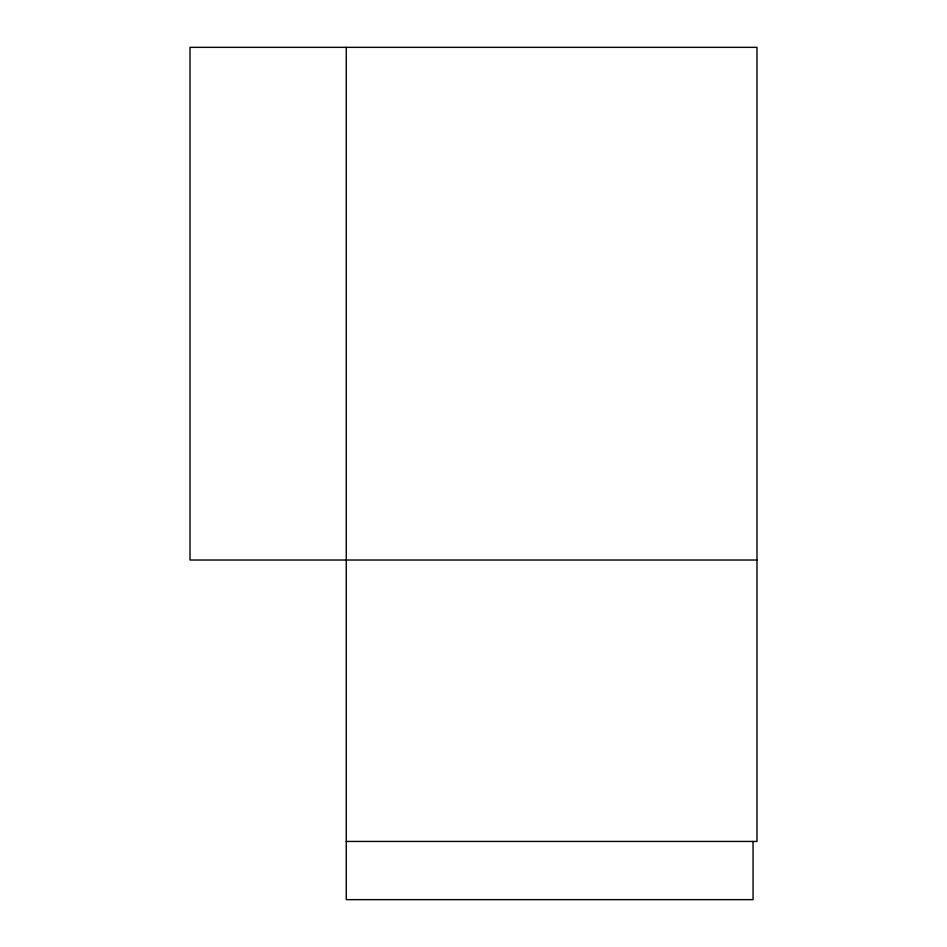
<?xml version="1.0" encoding="UTF-8"?>
<svg xmlns="http://www.w3.org/2000/svg" width="947" height="947" viewBox="0 0 947 947"><rect width="100%" height="100%" fill="white"/><g stroke="black" fill="none" stroke-linecap="round" stroke-linejoin="round"><path stroke-width="1.42" d="M756.984 560.02L190.016 560.02L190.016 47.35L756.984 47.35L756.984 841.445L346.259 841.445M753.054 841.445L753.054 899.65L346.259 899.65L346.259 47.35"/></g></svg>
